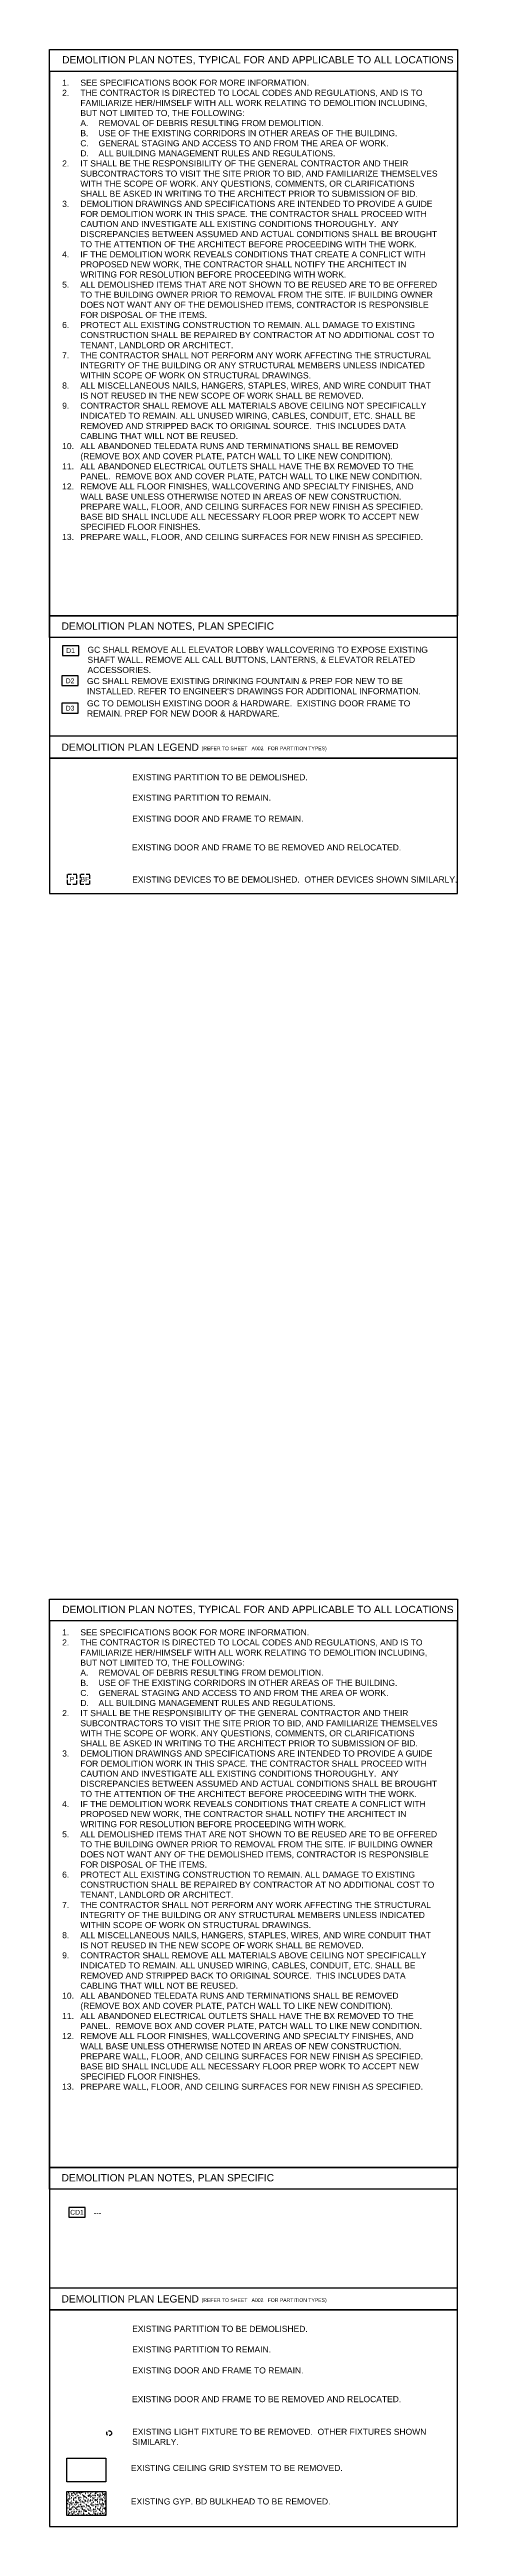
# Model space of a CAD drawing. Header units: inches. Extents: x 555 to 5879, y -3256 to 1098.
# Drawn here: x 5207 to 5879, y -3256 to 835 of the extents above.
import ezdxf
from ezdxf.enums import TextEntityAlignment as Align

# ---------------------------------------------------------------- set-up
doc = ezdxf.new("R2010")
doc.units = ezdxf.units.IN
doc.header["$LTSCALE"] = 96
doc.header["$MEASUREMENT"] = 0
doc.linetypes.add('HIDDEN4', pattern=[0.09375, 0.0625, -0.03125])
for name, color, linetype in [('A-Anno-Demo', 7, 'Continuous'), ('A-Anno-Flor', 7, 'Continuous'), ('A-Anno-PwrS', 7, 'Continuous'), ('A-Lite-Demo', 4, 'HIDDEN4'), ('A-Powr-Demo', 7, 'HIDDEN4'), ('Legend 300$0$A-Anno-PwrS', 7, 'Continuous'), ('XREF', 7, 'Continuous')]:
    doc.layers.add(name, color=color, linetype=linetype)
doc.styles.add('Legend 300$0$XFINE_1-8', font='ARIALN.TTF', dxfattribs={"width": 0.8, "height": 8})
doc.styles.add('OTJ_Title1', font='swiss.ttf')
doc.styles.add('OTJ_Title2', font='swissl.ttf')
doc.styles.add('XFINE_0', font='swissl.ttf', dxfattribs={"width": 0.8})
doc.styles.add('XFINE_1-8', font='swissl.ttf', dxfattribs={"height": 10})

# ---------------------------------------------------------------- blocks, each defined once
blk = doc.blocks.new('A$C63DA0F89')
at = {"color": 0, "linetype": 'ByBlock', "lineweight": -2}
blk.add_lwpolyline([(8.8, 0), (24.8, 0), (24.8, 16), (8.8, 16)], close=True, dxfattribs=at)
at = {"color": 0, "linetype": 'ByBlock', "lineweight": -2, "style": 'OTJ_Title1', "flags": 8}
blk.add_attdef('CODE', text='', height=8, dxfattribs=at).set_placement((16.8, 8), align=Align.MIDDLE)
blk = doc.blocks.new('multi-note')
at = {"color": 4}
blk.add_lwpolyline([(-1.67, -1), (1.67, -1), (1.67, 1), (-1.67, 1)], close=True, dxfattribs=at)
at = {"color": 0, "style": 'XFINE_0', "width": 0.8}
blk.add_attdef('MULTI-NOTE', text='', height=1, dxfattribs=at).set_placement((0, 0), align=Align.MIDDLE_CENTER)

msp = doc.modelspace()

# ---------------------------------------------------------------- hatches: boundary and pattern name
at = {"layer": 'XREF'}
h = msp.add_hatch(dxfattribs=at)
h.set_pattern_fill('AR-SAND', color=256, scale=3)
h.set_pattern_definition([(37.5, (-1344.891, -938.572), (-0.18898, 5.7804713), [0, -4.56, 0, -5.1, 0, -4.875]), (7.5, (-1344.891, -938.572), (5.30933, 8.466438), [0, -2.46, 0, -4.11, 0, -1.575]), (327.5, (-1348.581, -938.572), (9.3424256, 0.016977), [0, -1.5, 0, -5.4, 0, -7.05]), (317.5, (-1348.581, -938.572), (9.01838, 2.633027), [0, -0.75, 0, -3.54, 0, -4.05])])
h.paths.add_polyline_path([(5235.3, -3198.4), (5299.6, -3198.4), (5299.6, -3237.6), (5235.3, -3237.6)])

# ---------------------------------------------------------------- linework, layer by layer
at = {"layer": 'A-Anno-Demo'}
for points in [[(5235.3, -3143), (5299.6, -3143), (5299.6, -3182.2), (5235.3, -3182.2)], [(5235.3, -3198.4), (5299.6, -3198.4), (5299.6, -3237.6), (5235.3, -3237.6)]]:
    msp.add_lwpolyline(points, close=True, dxfattribs=at)
at = {"layer": 'A-Anno-PwrS', "color": 5}
for points in [[(5206.7, 835), (5879.1, 835), (5879.1, -100.2), (5206.7, -100.2)], [(5206.7, -100.2), (5879.1, -100.2), (5879.1, 799), (5206.7, 799)], [(5206.7, -335.3), (5879.1, -335.3), (5879.1, -100.2), (5206.7, -100.2)], [(5206.7, -558.7), (5879.1, -558.7), (5879.1, -335.3), (5206.7, -335.3)], [(5206.7, -1724.4), (5879.1, -1724.4), (5879.1, -2663), (5206.7, -2663)], [(5206.7, -2663), (5879.1, -2663), (5879.1, -1760.4), (5206.7, -1760.4)], [(5206.7, -2898.1), (5879.1, -2898.1), (5879.1, -2663), (5206.7, -2663)], [(5206.7, -3255.9), (5879.1, -3255.9), (5879.1, -2898.1), (5206.7, -2898.1)]]:
    msp.add_lwpolyline(points, close=True, dxfattribs=at)
for points in [[(5879.1, 799), (5206.7, 799), (5206.7, 835), (5879.1, 835)], [(5879.1, -136.2), (5206.7, -136.2), (5206.7, -100.2), (5879.1, -100.2)], [(5879.1, -1760.4), (5206.7, -1760.4), (5206.7, -1724.4), (5879.1, -1724.4)], [(5879.1, -2699), (5206.7, -2699), (5206.7, -2663), (5879.1, -2663)]]:
    msp.add_lwpolyline(points, dxfattribs=at)
at = {"layer": 'A-Lite-Demo'}
msp.add_circle((5304.8, -3101.8), 4, dxfattribs=at)
at = {"layer": 'Legend 300$0$A-Anno-PwrS', "color": 5}
for points in [[(5879.1, -299.3), (5206.7, -299.3), (5206.7, -335.3), (5879.1, -335.3)], [(5879.1, -2862.1), (5206.7, -2862.1), (5206.7, -2898.1), (5879.1, -2898.1)]]:
    msp.add_lwpolyline(points, dxfattribs=at)

# ---------------------------------------------------------------- block references
at = {"layer": 'A-Anno-PwrS'}
ref = msp.add_blockref('multi-note', (5241.3, -157.6), dxfattribs=dict(at, xscale=8, yscale=8, zscale=8))
ref.add_attrib('MULTI-NOTE', 'D1', dxfattribs={"layer": '0', "color": 0, "height": 8, "style": 'XFINE_0'}).set_placement((5241.3, -157.6), align=Align.MIDDLE_CENTER)
ref = msp.add_blockref('multi-note', (5240.4, -207.6), dxfattribs=dict(at, xscale=8, yscale=8, zscale=8))
ref.add_attrib('MULTI-NOTE', 'D2', dxfattribs={"layer": '0', "color": 0, "height": 8, "style": 'XFINE_0'}).set_placement((5240.4, -207.6), align=Align.MIDDLE_CENTER)
ref = msp.add_blockref('multi-note', (5240.4, -252.8), dxfattribs=dict(at, xscale=8, yscale=8, zscale=8))
ref.add_attrib('MULTI-NOTE', 'D3', dxfattribs={"layer": '0', "color": 0, "height": 8, "style": 'XFINE_0'}).set_placement((5240.4, -252.8), align=Align.MIDDLE_CENTER)
ref = msp.add_blockref('multi-note', (5251.8, -2737), dxfattribs=dict(at, xscale=8, yscale=8, zscale=8))
ref.add_attrib('MULTI-NOTE', 'CD1', dxfattribs={"layer": '0', "color": 0, "height": 8, "style": 'XFINE_0'}).set_placement((5251.8, -2737), align=Align.MIDDLE_CENTER)
at = {"layer": 'A-Powr-Demo'}
for p, values in [((5227, -543.5), {'CODE': 'P'}), ((5248.1, -543.4), {'CODE': 'BF'})]:
    msp.add_blockref('A$C63DA0F89', p, dxfattribs=at).add_auto_attribs(values)

# ---------------------------------------------------------------- texts
note = msp.add_mtext_static_columns([''] * 2, width=619.401, gutter_width=63.1, height=0, dxfattribs=dict(insert=(5227.4, 785.2), char_height=10, attachment_point=1, style='XFINE_1-8'))
for column, words in zip([note] + note.columns.linked_columns, ['\\pi-30,l30,t30;1.^ISEE SPECIFICATIONS BOOK FOR MORE INFORMATION.\\P2.^ITHE CONTRACTOR IS DIRECTED TO LOCAL CODES AND REGULATIONS, AND IS TO FAMILIARIZE HER/HIMSELF WITH ALL WORK RELATING TO DEMOLITION INCLUDING, BUT NOT LIMITED TO, THE FOLLOWING:\\P\\pl60,t60;A.^IREMOVAL OF DEBRIS RESULTING FROM DEMOLITION.\\PB.^IUSE OF THE EXISTING CORRIDORS IN OTHER AREAS OF THE BUILDING.\\PC.^IGENERAL STAGING AND ACCESS TO AND FROM THE AREA OF WORK.\\PD.^IALL BUILDING MANAGEMENT RULES AND REGULATIONS.\\P\\pl30,t30;2.^IIT SHALL BE THE RESPONSIBILITY OF THE GENERAL CONTRACTOR AND THEIR SUBCONTRACTORS TO VISIT THE SITE PRIOR TO BID, AND FAMILIARIZE THEMSELVES WITH THE SCOPE OF WORK. ANY QUESTIONS, COMMENTS, OR CLARIFICATIONS SHALL BE ASKED IN WRITING TO THE ARCHITECT PRIOR TO SUBMISSION OF BID.\\P3.^IDEMOLITION DRAWINGS AND SPECIFICATIONS ARE INTENDED TO PROVIDE A GUIDE FOR DEMOLITION WORK IN THIS SPACE. THE CONTRACTOR SHALL PROCEED WITH CAUTION AND INVESTIGATE ALL EXISTING CONDITIONS THOROUGHLY.  ANY DISCREPANCIES BETWEEN ASSUMED AND ACTUAL CONDITIONS SHALL BE BROUGHT TO THE ATTENTION OF THE ARCHITECT BEFORE PROCEEDING WITH THE WORK.\\P4.^IIF THE DEMOLITION WORK REVEALS CONDITIONS THAT CREATE A CONFLICT WITH PROPOSED NEW WORK, THE CONTRACTOR SHALL NOTIFY THE ARCHITECT IN WRITING FOR RESOLUTION BEFORE PROCEEDING WITH WORK.\\P5.^IALL DEMOLISHED ITEMS THAT ARE NOT SHOWN TO BE REUSED ARE TO BE OFFERED TO THE BUILDING OWNER PRIOR TO REMOVAL FROM THE SITE. IF BUILDING OWNER DOES NOT WANT ANY OF THE DEMOLISHED ITEMS, CONTRACTOR IS RESPONSIBLE FOR DISPOSAL OF THE ITEMS.\\P6.^IPROTECT ALL EXISTING CONSTRUCTION TO REMAIN. ALL DAMAGE TO EXISTING CONSTRUCTION SHALL BE REPAIRED BY CONTRACTOR AT NO ADDITIONAL COST TO TENANT, LANDLORD OR ARCHITECT.\\P7.^ITHE CONTRACTOR SHALL NOT PERFORM ANY WORK AFFECTING THE STRUCTURAL INTEGRITY OF THE BUILDING OR ANY STRUCTURAL MEMBERS UNLESS INDICATED WITHIN SCOPE OF WORK ON STRUCTURAL DRAWINGS. \\P8.^IALL MISCELLANEOUS NAILS, HANGERS, STAPLES, WIRES, AND WIRE CONDUIT THAT IS NOT REUSED IN THE NEW SCOPE OF WORK SHALL BE REMOVED.\\P9.^ICONTRACTOR SHALL REMOVE ALL MATERIALS ABOVE CEILING NOT SPECIFICALLY INDICATED TO REMAIN. ALL UNUSED WIRING, CABLES, CONDUIT, ETC. SHALL BE REMOVED AND STRIPPED BACK TO ORIGINAL SOURCE.  THIS INCLUDES DATA CABLING THAT WILL NOT BE REUSED.\\P10.^IALL ABANDONED TELEDATA RUNS AND TERMINATIONS SHALL BE REMOVED (REMOVE BOX AND COVER PLATE, PATCH WALL TO LIKE NEW CONDITION). \\P11.^IALL ABANDONED ELECTRICAL OUTLETS SHALL HAVE THE BX REMOVED TO THE PANEL.  REMOVE BOX AND COVER PLATE, PATCH WALL TO LIKE NEW CONDITION.\\P12.^IREMOVE ALL FLOOR FINISHES, WALLCOVERING AND SPECIALTY FINISHES, AND WALL BASE UNLESS OTHERWISE NOTED IN AREAS OF NEW CONSTRUCTION. PREPARE WALL, FLOOR, AND CEILING SURFACES FOR NEW FINISH AS SPECIFIED. BASE BID SHALL INCLUDE ALL NECESSARY FLOOR PREP WORK TO ACCEPT NEW SPECIFIED FLOOR FINISHES.\\P13.^IPREPARE WALL, FLOOR, AND CEILING SURFACES FOR NEW FINISH AS SPECIFIED.\\P\\pi0,l0,tz;', '']):
    column.text = words
at = {"char_height": 10, "attachment_point": 1, "style": 'XFINE_1-8'}
for s, insert, width in [('{\\fArial|b0|i0|c0|p34;GC SHALL REMOVE ALL ELEVATOR LOBBY WALLCOVERING TO EXPOSE EXISTING SHAFT WALL. REMOVE ALL CALL BUTTONS, LANTERNS, & ELEVATOR RELATED ACCESSORIES. }', (5269.2, -151.3), 585.267), ("{\\fArial|b0|i0|c0|p34;GC SHALL REMOVE EXISTING DRINKING FOUNTAIN & PREP FOR NEW TO BE INSTALLED. REFER TO ENGINEER'S DRAWINGS FOR ADDITIONAL INFORMATION.}", (5268.3, -203), 600.41), ('{\\fArial|b0|i0|c0|p34;GC TO DEMOLISH EXISTING DOOR & HARDWARE.  EXISTING DOOR FRAME TO REMAIN. PREP FOR NEW DOOR & HARDWARE.}', (5268.3, -239.9), 580.166)]:
    msp.add_mtext(s, dxfattribs=dict(at, insert=insert, width=width))
note = msp.add_mtext_static_columns([''] * 2, width=619.401, gutter_width=63.1, height=0, dxfattribs=dict(insert=(5227.4, -1774.2), char_height=10, attachment_point=1, style='XFINE_1-8'))
for column, words in zip([note] + note.columns.linked_columns, ['\\pi-30,l30,t30;1.^ISEE SPECIFICATIONS BOOK FOR MORE INFORMATION.\\P2.^ITHE CONTRACTOR IS DIRECTED TO LOCAL CODES AND REGULATIONS, AND IS TO FAMILIARIZE HER/HIMSELF WITH ALL WORK RELATING TO DEMOLITION INCLUDING, BUT NOT LIMITED TO, THE FOLLOWING:\\P\\pl60,t60;A.^IREMOVAL OF DEBRIS RESULTING FROM DEMOLITION.\\PB.^IUSE OF THE EXISTING CORRIDORS IN OTHER AREAS OF THE BUILDING.\\PC.^IGENERAL STAGING AND ACCESS TO AND FROM THE AREA OF WORK.\\PD.^IALL BUILDING MANAGEMENT RULES AND REGULATIONS.\\P\\pl30,t30;2.^IIT SHALL BE THE RESPONSIBILITY OF THE GENERAL CONTRACTOR AND THEIR SUBCONTRACTORS TO VISIT THE SITE PRIOR TO BID, AND FAMILIARIZE THEMSELVES WITH THE SCOPE OF WORK. ANY QUESTIONS, COMMENTS, OR CLARIFICATIONS SHALL BE ASKED IN WRITING TO THE ARCHITECT PRIOR TO SUBMISSION OF BID.\\P3.^IDEMOLITION DRAWINGS AND SPECIFICATIONS ARE INTENDED TO PROVIDE A GUIDE FOR DEMOLITION WORK IN THIS SPACE. THE CONTRACTOR SHALL PROCEED WITH CAUTION AND INVESTIGATE ALL EXISTING CONDITIONS THOROUGHLY.  ANY DISCREPANCIES BETWEEN ASSUMED AND ACTUAL CONDITIONS SHALL BE BROUGHT TO THE ATTENTION OF THE ARCHITECT BEFORE PROCEEDING WITH THE WORK.\\P4.^IIF THE DEMOLITION WORK REVEALS CONDITIONS THAT CREATE A CONFLICT WITH PROPOSED NEW WORK, THE CONTRACTOR SHALL NOTIFY THE ARCHITECT IN WRITING FOR RESOLUTION BEFORE PROCEEDING WITH WORK.\\P5.^IALL DEMOLISHED ITEMS THAT ARE NOT SHOWN TO BE REUSED ARE TO BE OFFERED TO THE BUILDING OWNER PRIOR TO REMOVAL FROM THE SITE. IF BUILDING OWNER DOES NOT WANT ANY OF THE DEMOLISHED ITEMS, CONTRACTOR IS RESPONSIBLE FOR DISPOSAL OF THE ITEMS.\\P6.^IPROTECT ALL EXISTING CONSTRUCTION TO REMAIN. ALL DAMAGE TO EXISTING CONSTRUCTION SHALL BE REPAIRED BY CONTRACTOR AT NO ADDITIONAL COST TO TENANT, LANDLORD OR ARCHITECT.\\P7.^ITHE CONTRACTOR SHALL NOT PERFORM ANY WORK AFFECTING THE STRUCTURAL INTEGRITY OF THE BUILDING OR ANY STRUCTURAL MEMBERS UNLESS INDICATED WITHIN SCOPE OF WORK ON STRUCTURAL DRAWINGS. \\P8.^IALL MISCELLANEOUS NAILS, HANGERS, STAPLES, WIRES, AND WIRE CONDUIT THAT IS NOT REUSED IN THE NEW SCOPE OF WORK SHALL BE REMOVED.\\P9.^ICONTRACTOR SHALL REMOVE ALL MATERIALS ABOVE CEILING NOT SPECIFICALLY INDICATED TO REMAIN. ALL UNUSED WIRING, CABLES, CONDUIT, ETC. SHALL BE REMOVED AND STRIPPED BACK TO ORIGINAL SOURCE.  THIS INCLUDES DATA CABLING THAT WILL NOT BE REUSED.\\P10.^IALL ABANDONED TELEDATA RUNS AND TERMINATIONS SHALL BE REMOVED (REMOVE BOX AND COVER PLATE, PATCH WALL TO LIKE NEW CONDITION). \\P11.^IALL ABANDONED ELECTRICAL OUTLETS SHALL HAVE THE BX REMOVED TO THE PANEL.  REMOVE BOX AND COVER PLATE, PATCH WALL TO LIKE NEW CONDITION.\\P12.^IREMOVE ALL FLOOR FINISHES, WALLCOVERING AND SPECIALTY FINISHES, AND WALL BASE UNLESS OTHERWISE NOTED IN AREAS OF NEW CONSTRUCTION. PREPARE WALL, FLOOR, AND CEILING SURFACES FOR NEW FINISH AS SPECIFIED. BASE BID SHALL INCLUDE ALL NECESSARY FLOOR PREP WORK TO ACCEPT NEW SPECIFIED FLOOR FINISHES.\\P13.^IPREPARE WALL, FLOOR, AND CEILING SURFACES FOR NEW FINISH AS SPECIFIED.\\P\\pi0,l0,tz;', '']):
    column.text = words
at = {"layer": 'A-Anno-Demo', "char_height": 10, "width": 526.46, "attachment_point": 1, "style": 'XFINE_1-8'}
for s, insert in [('EXISTING DOOR AND FRAME TO REMAIN.', (5342.8, -430.4)), ('EXISTING DOOR AND FRAME TO BE REMOVED AND RELOCATED.', (5342.5, -477.8)), ('EXISTING DEVICES TO BE DEMOLISHED.  OTHER DEVICES SHOWN SIMILARLY. ', (5342.8, -530.8)), ('EXISTING DOOR AND FRAME TO REMAIN.', (5342.8, -2993.2)), ('EXISTING DOOR AND FRAME TO BE REMOVED AND RELOCATED.', (5342.5, -3040.6)), ('EXISTING LIGHT FIXTURE TO BE REMOVED.  OTHER FIXTURES SHOWN SIMILARLY. ', (5342.8, -3094.5)), ('EXISTING CEILING GRID SYSTEM TO BE REMOVED.', (5340.7, -3154.2)), ('EXISTING GYP. BD BULKHEAD TO BE REMOVED.', (5340.7, -3209.6))]:
    msp.add_mtext(s, dxfattribs=dict(at, insert=insert))
at = {"layer": 'A-Anno-Flor', "style": 'OTJ_Title2'}
for p in [(5457.3, -322.2), (5457.3, -2885)]:
    msp.add_text('(REFER TO SHEET   A002   FOR PARTITION TYPES)', height=6, dxfattribs=at).set_placement(p)
at = {"layer": 'A-Anno-Flor', "attachment_point": 1}
for s, insert, char_height, width, style in [('DEMOLITION PLAN NOTES, TYPICAL FOR AND APPLICABLE TO ALL LOCATIONS', (5227.4, 824.1), 12, 836.833, 'OTJ_Title1'), ('DEMOLITION PLAN LEGEND', (5226.5, -311.2), 12, 240.458, 'OTJ_Title1'), ('EXISTING PARTITION TO BE DEMOLISHED.', (5342.8, -361.8), 10, 540.348, 'XFINE_1-8'), ('EXISTING PARTITION TO REMAIN.', (5342.8, -395.7), 10, 540.348, 'XFINE_1-8'), ('DEMOLITION PLAN NOTES, TYPICAL FOR AND APPLICABLE TO ALL LOCATIONS', (5227.4, -1735.3), 12, 836.833, 'OTJ_Title1'), ('DEMOLITION PLAN LEGEND', (5226.5, -2874), 12, 240.458, 'OTJ_Title1'), ('EXISTING PARTITION TO BE DEMOLISHED.', (5342.8, -2924.5), 10, 540.348, 'XFINE_1-8'), ('EXISTING PARTITION TO REMAIN.', (5342.8, -2958.5), 10, 540.348, 'XFINE_1-8')]:
    msp.add_mtext(s, dxfattribs=dict(at, insert=insert, char_height=char_height, width=width, style=style))
at = {"layer": 'A-Anno-PwrS', "char_height": 12, "width": 397.349, "attachment_point": 1, "style": 'OTJ_Title1'}
for insert in [(5226.5, -111.1), (5226.5, -2673.9)]:
    msp.add_mtext('DEMOLITION PLAN NOTES, PLAN SPECIFIC', dxfattribs=dict(at, insert=insert))
at = {"layer": 'Legend 300$0$A-Anno-PwrS', "insert": (5279.6, -2732.4), "char_height": 10, "width": 568.444, "attachment_point": 1, "style": 'Legend 300$0$XFINE_1-8'}
msp.add_mtext('{\\fArial|b0|i0|c0|p34;---}', dxfattribs=at)

doc.saveas('drawing.dxf')
